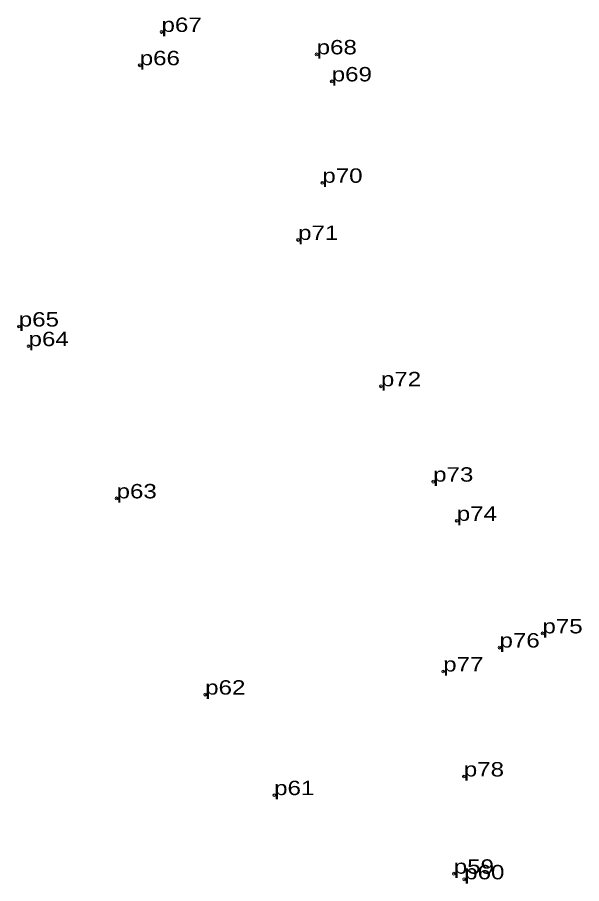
# Model space of a CAD drawing. Header units: metres. Extents: x 536275 to 560205, y 1827744 to 1849981.
# Drawn here: x 547681.8 to 547752.2, y 1843932.7 to 1844041 of the extents above; entities that cross this region are included whole.
import ezdxf

# ---------------------------------------------------------------- set-up
doc = ezdxf.new("R2010")
doc.units = ezdxf.units.M
doc.header["$LTSCALE"] = 0.72
doc.header["$PDMODE"] = 32
doc.header["$PDSIZE"] = 0.36
doc.layers.add('12', color=7, linetype='Continuous')
doc.layers.add('7', color=7, linetype='Continuous', lineweight=13)

msp = doc.modelspace()

# ---------------------------------------------------------------- linework, layer by layer
at = {"layer": '7'}
for p in [(547699.75, 1844039.16), (547719.12, 1844036.36), (547697.03, 1844035), (547721, 1844032.98), (547719.83, 1844020.31), (547716.8, 1844013.17), (547681.93, 1844002.35), (547683.15, 1843999.9), (547727.13, 1843994.89), (547733.66, 1843982.97), (547694.14, 1843980.88), (547736.61, 1843978.07), (547747.31, 1843964.01), (547741.95, 1843962.23), (547734.92, 1843959.25), (547705.2, 1843956.36), (547737.49, 1843946.13), (547713.81, 1843943.8), (547736.25, 1843933.98), (547737.54, 1843933.28)]:
    msp.add_point(p, dxfattribs=at)

# ---------------------------------------------------------------- texts
at = {"layer": '12', "width": 1.25}
for s, p in [('p67', (547699.75, 1844039.16)), ('p68', (547719.12, 1844036.36)), ('p66', (547697.03, 1844035)), ('p69', (547721, 1844032.98)), ('p70', (547719.83, 1844020.31)), ('p71', (547716.8, 1844013.17)), ('p65', (547681.93, 1844002.35)), ('p64', (547683.15, 1843999.9)), ('p72', (547727.14, 1843994.89)), ('p73', (547733.66, 1843982.97)), ('p63', (547694.14, 1843980.88)), ('p74', (547736.61, 1843978.07)), ('p75', (547747.31, 1843964.01)), ('p76', (547741.95, 1843962.24)), ('p77', (547734.92, 1843959.25)), ('p62', (547705.2, 1843956.36)), ('p78', (547737.49, 1843946.13)), ('p61', (547713.81, 1843943.8)), ('p59', (547736.24, 1843933.98)), ('p60', (547737.54, 1843933.28))]:
    msp.add_text(s, height=1.8, dxfattribs=at).set_placement(p)

doc.saveas('drawing.dxf')
